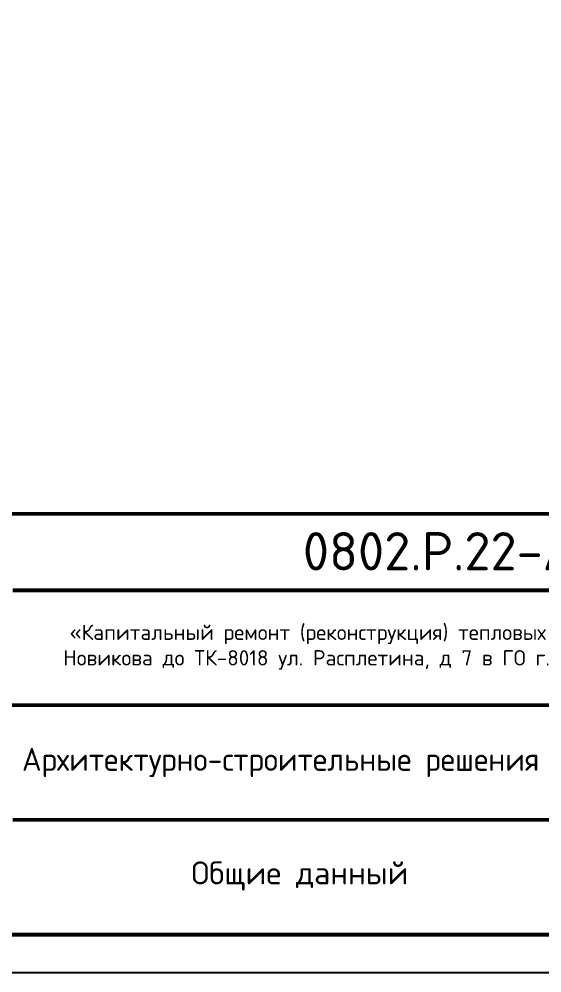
# Model space of a CAD drawing. Header units: millimetres. Extents: x 1601 to 15402, y -324 to 12625.
# Drawn here: x 7478.1 to 7546.5, y 318.2 to 442.9 of the extents above; entities that cross this region are included whole.
import ezdxf

# ---------------------------------------------------------------- set-up
doc = ezdxf.new("R2010")
doc.units = ezdxf.units.MM
doc.layers.add('Размерный', color=4, linetype='Continuous', lineweight=30)
doc.styles.add('-ISOCPEUR-', font='isocpeur.TTF')
doc.styles.add('GOST', font='GOST Common.ttf')

msp = doc.modelspace()

# ---------------------------------------------------------------- linework, layer by layer
msp.add_line((15402.2532, 318.2356), (5591.2496, 318.2356))
msp.add_lwpolyline([(7182.3177, 615.2356), (7602.3177, 615.2356), (7602.3177, 318.2356), (7182.3177, 318.2356)], close=True)
at = {"const_width": 0.5}
msp.add_lwpolyline([(7202.3177, 610.2356), (7597.3177, 610.2356), (7597.3177, 323.2356), (7202.3177, 323.2356)], close=True, dxfattribs=at)
for points in [[(7412.3177, 323.2356), (7412.3177, 378.2356), (7597.3177, 378.2356)], [(7477.3177, 368.2356), (7597.3177, 368.2356)], [(7412.3177, 353.2356), (7597.3177, 353.2356)], [(7477.3177, 338.2356), (7597.3177, 338.2356)]]:
    msp.add_lwpolyline(points, dxfattribs=at)

# ---------------------------------------------------------------- texts
at = {"attachment_point": 5}
for s, insert, char_height, width, style in [('\\pi2.57236;{\\C7;«Капитальный ремонт (реконструкция) тепловых сетей от УП у ж/д №26 по ул. Б. Новикова до ТК-8018 ул. Расплетина, д 7 в ГО г. Рыбинск Ярославской области».}', (7536.3623, 360.8111), 2, 118.089147, '-ISOCPEUR-'), ('Архитектурно-строительные решения', (7512.3177, 345.7356), 3, 70, 'GOST')]:
    msp.add_mtext(s, dxfattribs=dict(at, insert=insert, char_height=char_height, width=width, style=style))
at = {"insert": (7483.7304, 332.8092), "char_height": 3, "attachment_point": 1, "style": '-ISOCPEUR-'}
msp.add_mtext_dynamic_manual_height_columns('\\pi16.91423;Общие данный', width=59.928461, gutter_width=12.5, heights=[3.2503], dxfattribs=at)
at = {"layer": 'Размерный', "color": 7, "lineweight": 30, "insert": (7439.7181, 375.8458), "char_height": 5, "width": 185, "attachment_point": 1, "style": '-ISOCPEUR-'}
msp.add_mtext('\\pi65.5,l10;0802.Р.22-АС.4', dxfattribs=at)

doc.saveas('drawing.dxf')
